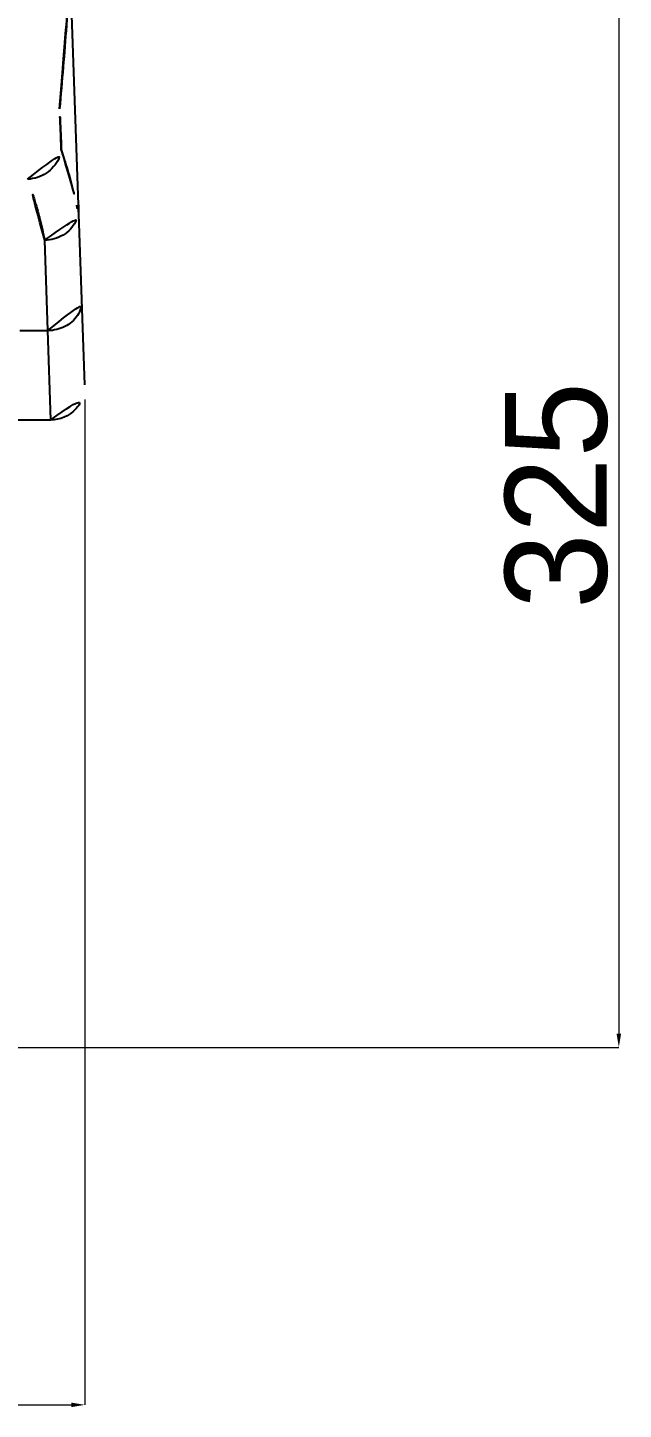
# Model space of a CAD drawing. Extents: x 16296660632 to 16296668616, y -37409619871 to -37409616241.
# Drawn here: x 16296666450.6 to 16296666626.2, y -37409616938.5 to -37409616531.2 of the extents above; entities that cross this region are included whole.
import ezdxf

# ---------------------------------------------------------------- set-up
doc = ezdxf.new("R2010")
doc.units = 0
doc.header["$LTSCALE"] = 10
doc.header["$MEASUREMENT"] = 0
doc.header["$PDMODE"] = 3
doc.header["$PDSIZE"] = -10
doc.layers.get('0').update_dxf_attribs({"linetype": 'CONTINUOUS'})
doc.layers.get('DEFPOINTS').update_dxf_attribs({"linetype": 'CONTINUOUS'})
doc.styles.add('Daelim Dimension', font='')
doc.styles.get('Daelim Dimension').set_extended_font_data('나눔고딕')
doc.dimstyles.new('DEFAULT', dxfattribs={"dimscale": 2, "dimtxt": 2, "dimasz": 2, "dimexe": 0, "dimexo": 2, "dimgap": 1, "dimtad": 1, "dimdec": 1, "dimzin": 9, "dimdsep": 46, "dimtxsty": 'Daelim Dimension', "dimcen": 0.5, "dimclrd": 252, "dimclre": 252, "dimclrt": 3, "dimadec": 1, "dimazin": 0, "dimtfac": 1, "dimtdec": 1, "dimtix": 1, "dimtmove": 0, "dimatfit": 3, "dimfxl": 1, "dimtolj": 1, "dimtzin": 1, "dimlwd": 9, "dimlwe": 9, "dimarcsym": 0})

# ---------------------------------------------------------------- blocks, each defined once
blk = doc.blocks.new('*D16')
at = {"color": 5, "lineweight": 9, "transparency": 16777216}
for p, q in [((16296666147.47109, -37409616641.1646), (16296666147.47109, -37409616937.17432)), ((16296666467.47109, -37409616640.80376), (16296666467.47109, -37409616937.17432)), ((16296666151.47109, -37409616937.17432), (16296666463.47109, -37409616937.17432))]:
    blk.add_line(p, q, dxfattribs=at)
at = {"color": 5, "transparency": 16777216}
for points in [[(16296666151.47109, -37409616936.50766), (16296666151.47109, -37409616937.84099), (16296666147.47109, -37409616937.17432)], [(16296666463.47109, -37409616936.50766), (16296666463.47109, -37409616937.84099), (16296666467.47109, -37409616937.17432)]]:
    blk.add_solid(points, dxfattribs=at)
at = {"layer": 'DEFPOINTS', "color": 0, "transparency": 16777216}
for p in [(16296666147.47109, -37409616637.1646), (16296666467.47109, -37409616636.80376), (16296666467.47109, -37409616937.17432)]:
    blk.add_point(p, dxfattribs=at)
at = {"color": 7, "transparency": 16777216, "insert": (16296666291.23105, -37409616918.8224), "char_height": 30, "attachment_point": 5, "style": 'Daelim Dimension'}
blk.add_mtext('\\A1;320', dxfattribs=at)
blk = doc.blocks.new('*D17')
at = {"color": 5, "lineweight": 9, "ltscale": 0.5, "transparency": 16777216}
for p, q in [((16296666587.9219, -37409616506.424438), (16296666624.81945, -37409616506.424438)), ((16296666624.81945, -37409616510.424438), (16296666624.81945, -37409616827.794708)), ((16296666313.128599, -37409616831.794708), (16296666624.81945, -37409616831.794708))]:
    blk.add_line(p, q, dxfattribs=at)
at = {"color": 5, "ltscale": 0.5, "transparency": 16777216}
for points in [[(16296666624.152781, -37409616510.424438), (16296666625.486111, -37409616510.424438), (16296666624.81945, -37409616506.424438)], [(16296666624.152781, -37409616827.794708), (16296666625.486111, -37409616827.794708), (16296666624.81945, -37409616831.794708)]]:
    blk.add_solid(points, dxfattribs=at)
at = {"layer": 'DEFPOINTS', "color": 0, "ltscale": 0.5, "transparency": 16777216}
for p in [(16296666583.9219, -37409616506.424438), (16296666309.128599, -37409616831.794708), (16296666624.81945, -37409616831.794708)]:
    blk.add_point(p, dxfattribs=at)
at = {"color": 7, "ltscale": 0.5, "transparency": 16777216, "insert": (16296666606.46752, -37409616669.109573), "char_height": 30, "attachment_point": 5, "rotation": 90, "style": 'Daelim Dimension'}
blk.add_mtext('\\A1;325', dxfattribs=at)

msp = doc.modelspace()

# ---------------------------------------------------------------- linework, layer by layer
at = {"linetype": 'Continuous'}
for p, q in [((16296666467.465, -37409616636.464561), (16296666463.09317, -37409616511.271744)), ((16296666456.568871, -37409616620.534653), (16296666455.62681, -37409616593.91272)), ((16296666448.275391, -37409616620.534592), (16296666456.568871, -37409616620.534653)), ((16296666457.441681, -37409616646.844009), (16296666456.568871, -37409616620.534592)), ((16296666447.54738, -37409616646.844009), (16296666457.441681, -37409616646.844009))]:
    msp.add_line(p, q, dxfattribs=at)
msp.add_arc((16296666457.44169, -37409616636.815071), 10.029408, 269.99989072, 2.00072457, dxfattribs=at)
for points, start_tangent, end_tangent in [([(16296666460.016411, -37409616555.172409), (16296666461.082781, -37409616542.874649), (16296666462.041651, -37409616530.637497), (16296666462.89319, -37409616518.460716)], (0.0903239851, 0.9959124348), (0.0654750568, 0.9978542063)), ([(16296666460.516689, -37409616566.849358), (16296666460.41221, -37409616563.883369), (16296666460.295389, -37409616560.975479), (16296666460.16169, -37409616558.045067), (16296666460.016411, -37409616555.172409)], (-0.0327041034, 0.9994650777), (-0.0529453459, 0.9985974115)), ([(16296666450.60877, -37409616575.900993), (16296666453.485399, -37409616575.373772), (16296666456.111971, -37409616574.100166), (16296666458.26964, -37409616572.189621), (16296666459.77791, -37409616569.801979), (16296666460.50766, -37409616567.136124)], (0.9989711907, 0.0453493122), (0.1136399904, 0.993521994)), ([(16296666460.50766, -37409616567.136124), (16296666460.51461, -37409616567.050659), (16296666460.517429, -37409616566.952988), (16296666460.516541, -37409616566.849358)], (0.1141085428, 0.9934682886), (-0.0305977083, 0.9995317805)), ([(16296666460.50853, -37409616567.136162), (16296666462.449699, -37409616573.159332), (16296666464.13126, -37409616579.430054), (16296666465.06329, -37409616583.5466)], (0.330814638, -0.9436957535), (0.2061289931, -0.9785248276)), ([(16296666455.62681, -37409616593.91272), (16296666454.194389, -37409616587.627487), (16296666452.52154, -37409616581.621803), (16296666450.608391, -37409616575.899559)], (-0.2001057852, 0.9797742979), (-0.3423337777, 0.9395784079)), ([(16296666465.06329, -37409616583.5466), (16296666465.10409, -37409616583.740959)], (0.2061289932, -0.9785248276), (0.2047575004, -0.9788127329)), ([(16296666465.10409, -37409616583.740959), (16296666465.545139, -37409616585.935173)], (0.2047575001, -0.9788127329), (0.1893966554, -0.9819006604)), ([(16296666465.613291, -37409616583.438881), (16296666465.62525, -37409616583.857689), (16296666465.63139, -37409616584.281487), (16296666465.62991, -37409616584.701447), (16296666465.618509, -37409616585.121368), (16296666465.592119, -37409616585.545776), (16296666465.545891, -37409616585.935493)], (0.0345728904, -0.9994021789), (-0.1577319642, -0.9874819631)), ([(16296666455.62394, -37409616593.912292), (16296666458.451941, -37409616593.484123), (16296666461.043381, -37409616592.358208), (16296666463.19593, -37409616590.626747), (16296666464.738489, -37409616588.427658), (16296666465.545931, -37409616585.93528)], (0.9997684583, 0.0215181249), (0.1579473254, 0.9874475391)), ([(16296666456.56883, -37409616620.534721), (16296666459.20713, -37409616620.205147), (16296666461.57728, -37409616619.327187), (16296666463.652639, -37409616617.927948), (16296666465.27994, -37409616616.062851), (16296666466.29335, -37409616613.864983), (16296666466.59199, -37409616611.464996)], (0.9999633992, 0.0085557172), (-0.0356575271, 0.9993640682))]:
    msp.add_spline(points, degree=3, dxfattribs=dict(at, start_tangent=start_tangent, end_tangent=end_tangent))

# ---------------------------------------------------------------- dimensions: what is measured, and where the dimension line sits
at = {"color": 5, "ltscale": 0.5}
dim = msp.add_linear_dim(base=(16296666624.81945, -37409616831.794708), p1=(16296666583.9219, -37409616506.424438), p2=(16296666309.128599, -37409616831.794708), angle=90, dimstyle='DEFAULT', override={"dimtxt": 15, "dimdec": 0, "dimclrd": 5, "dimclre": 5, "dimclrt": 7}, dxfattribs=at)
dim.commit()
dim.dimension.update_dxf_attribs({"geometry": '*D17', "text_midpoint": (16296666606.46752, -37409616669.109573)})
at = {"color": 5}
dim = msp.add_linear_dim(base=(16296666467.47109, -37409616937.174316), p1=(16296666147.47109, -37409616637.164597), p2=(16296666467.47109, -37409616636.803757), dimstyle='DEFAULT', override={"dimtxt": 15, "dimclrd": 5, "dimclre": 5, "dimclrt": 7}, dxfattribs=at)
dim.commit()
dim.dimension.update_dxf_attribs({"geometry": '*D16', "text_midpoint": (16296666291.23105, -37409616937.174316), "dimtype": 160})

doc.saveas('drawing.dxf')
